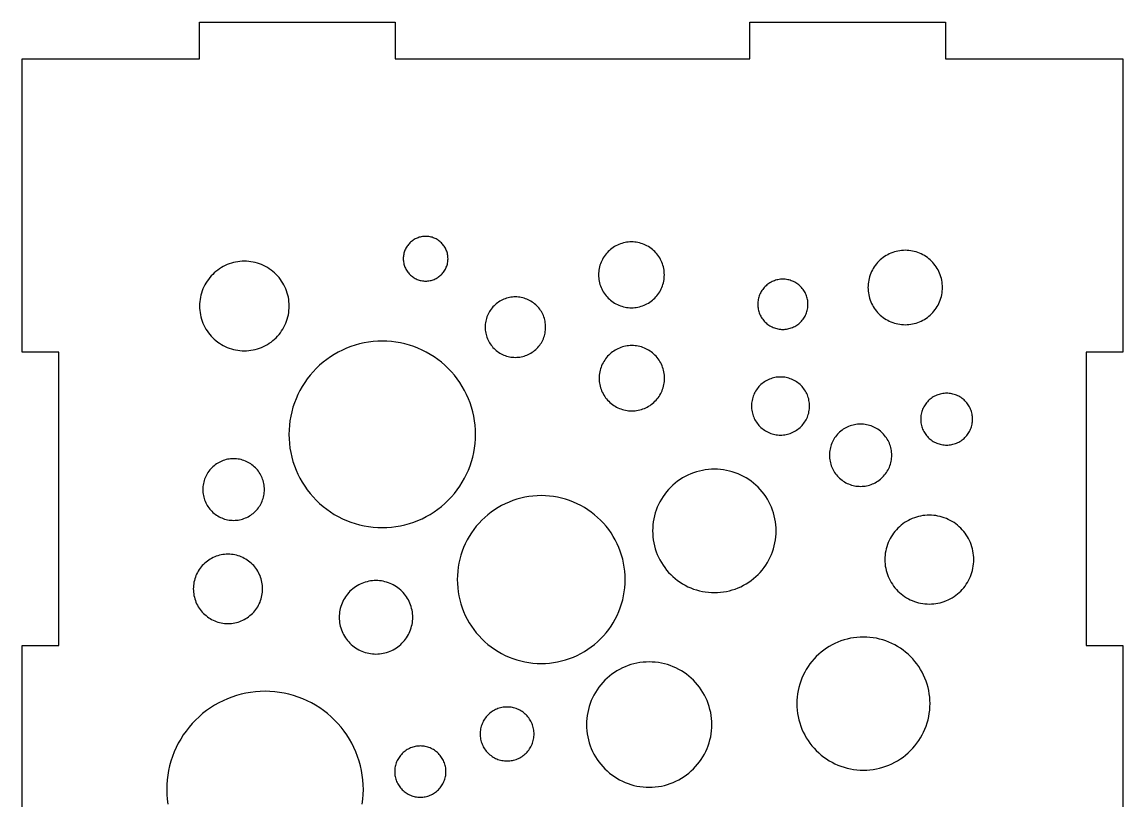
# Model space of a CAD drawing. Header units: millimetres. Extents: x 0 to 375, y -237 to 0.
# Drawn here: x 0 to 90, y -63.7 to 0 of the extents above; entities that cross this region are included whole.
import ezdxf

# ---------------------------------------------------------------- set-up
doc = ezdxf.new("R2010")
doc.units = ezdxf.units.MM
doc.layers.add('CUT', color=1, linetype='Continuous')

msp = doc.modelspace()

# ---------------------------------------------------------------- linework, layer by layer
at = {"layer": 'CUT'}
for points in [[(0, -75), (0, -51), (3, -51), (3, -27), (0, -27), (0, -3), (3, -3), (14.5, -3), (14.5, 0), (30.5, 0), (30.5, -3), (59.5, -3), (59.5, 0), (75.5, 0), (75.5, -3), (87, -3), (90, -3), (90, -27), (87, -27), (87, -51), (90, -51), (90, -75)], [(27.819, -63.971), (27.867, -63.58), (27.896, -63.186), (27.906, -62.792), (27.896, -62.397), (27.867, -62.004), (27.819, -61.612), (27.751, -61.223), (27.665, -60.838), (27.56, -60.458), (27.436, -60.083), (27.294, -59.715), (27.134, -59.355), (26.957, -59.002), (26.762, -58.659), (26.551, -58.325), (26.324, -58.003), (26.081, -57.692), (25.823, -57.393), (25.551, -57.107), (25.265, -56.835), (24.967, -56.577), (24.656, -56.335), (24.333, -56.107), (24, -55.896), (23.656, -55.702), (23.304, -55.525), (22.943, -55.365), (22.575, -55.223), (22.2, -55.099), (21.82, -54.994), (21.435, -54.907), (21.046, -54.84), (20.655, -54.791), (20.261, -54.762), (19.867, -54.753), (19.472, -54.762), (19.079, -54.791), (18.687, -54.84), (18.299, -54.907), (17.914, -54.994), (17.533, -55.099), (17.159, -55.223), (16.791, -55.365), (16.43, -55.525), (16.077, -55.702), (15.734, -55.896), (15.401, -56.107), (15.078, -56.335), (14.767, -56.577), (14.468, -56.835), (14.183, -57.107), (13.911, -57.393), (13.653, -57.692), (13.41, -58.003), (13.183, -58.325), (12.972, -58.659), (12.777, -59.002), (12.6, -59.355), (12.44, -59.715), (12.298, -60.083), (12.174, -60.458), (12.069, -60.838), (11.983, -61.223), (11.915, -61.612), (11.867, -62.004), (11.838, -62.397), (11.828, -62.792), (11.838, -63.186), (11.867, -63.58), (11.915, -63.971)]]:
    msp.add_lwpolyline(points, dxfattribs=at)
for points in [[(34.769, -19.808), (34.789, -19.72), (34.804, -19.632), (34.815, -19.543), (34.822, -19.453), (34.824, -19.363), (34.822, -19.274), (34.815, -19.184), (34.804, -19.095), (34.789, -19.007), (34.769, -18.919), (34.745, -18.833), (34.717, -18.748), (34.685, -18.664), (34.648, -18.582), (34.608, -18.502), (34.564, -18.424), (34.516, -18.348), (34.464, -18.275), (34.409, -18.204), (34.35, -18.136), (34.288, -18.071), (34.223, -18.009), (34.156, -17.95), (34.085, -17.895), (34.011, -17.844), (33.936, -17.796), (33.858, -17.751), (33.777, -17.711), (33.695, -17.675), (33.612, -17.642), (33.527, -17.614), (33.44, -17.59), (33.353, -17.571), (33.264, -17.555), (33.175, -17.544), (33.086, -17.538), (32.996, -17.535), (32.906, -17.538), (32.817, -17.544), (32.728, -17.555), (32.639, -17.571), (32.552, -17.59), (32.465, -17.614), (32.38, -17.642), (32.296, -17.675), (32.214, -17.711), (32.134, -17.751), (32.056, -17.796), (31.98, -17.844), (31.907, -17.895), (31.836, -17.95), (31.768, -18.009), (31.703, -18.071), (31.642, -18.136), (31.583, -18.204), (31.528, -18.275), (31.476, -18.348), (31.428, -18.424), (31.384, -18.502), (31.343, -18.582), (31.307, -18.664), (31.275, -18.748), (31.247, -18.833), (31.223, -18.919), (31.203, -19.007), (31.188, -19.095), (31.177, -19.184), (31.17, -19.274), (31.168, -19.363), (31.17, -19.453), (31.177, -19.543), (31.188, -19.632), (31.203, -19.72), (31.223, -19.808), (31.247, -19.894), (31.275, -19.979), (31.307, -20.063), (31.343, -20.145), (31.384, -20.225), (31.428, -20.303), (31.476, -20.379), (31.528, -20.452), (31.583, -20.523), (31.642, -20.591), (31.703, -20.656), (31.768, -20.718), (31.836, -20.776), (31.907, -20.832), (31.98, -20.883), (32.056, -20.931), (32.134, -20.976), (32.214, -21.016), (32.296, -21.052), (32.38, -21.084), (32.465, -21.113), (32.552, -21.137), (32.639, -21.156), (32.728, -21.172), (32.817, -21.183), (32.906, -21.189), (32.996, -21.191), (33.086, -21.189), (33.175, -21.183), (33.264, -21.172), (33.353, -21.156), (33.44, -21.137), (33.527, -21.113), (33.612, -21.084), (33.695, -21.052), (33.777, -21.016), (33.858, -20.976), (33.936, -20.931), (34.011, -20.883), (34.085, -20.832), (34.156, -20.776), (34.223, -20.718), (34.288, -20.656), (34.35, -20.591), (34.409, -20.523), (34.464, -20.452), (34.516, -20.379), (34.564, -20.303), (34.608, -20.225), (34.648, -20.145), (34.685, -20.063), (34.717, -19.979), (34.745, -19.894), (34.769, -19.808)], [(52.43, -21.336), (52.459, -21.208), (52.481, -21.077), (52.498, -20.946), (52.507, -20.815), (52.51, -20.683), (52.507, -20.551), (52.498, -20.419), (52.481, -20.288), (52.459, -20.158), (52.43, -20.029), (52.395, -19.902), (52.353, -19.777), (52.306, -19.653), (52.252, -19.533), (52.193, -19.415), (52.128, -19.3), (52.057, -19.188), (51.981, -19.08), (51.9, -18.976), (51.814, -18.876), (51.723, -18.781), (51.627, -18.69), (51.527, -18.603), (51.423, -18.522), (51.315, -18.446), (51.203, -18.376), (51.089, -18.31), (50.971, -18.251), (50.85, -18.198), (50.727, -18.15), (50.601, -18.109), (50.474, -18.073), (50.345, -18.045), (50.215, -18.022), (50.084, -18.006), (49.953, -17.996), (49.821, -17.993), (49.689, -17.996), (49.557, -18.006), (49.426, -18.022), (49.296, -18.045), (49.167, -18.073), (49.04, -18.109), (48.914, -18.15), (48.791, -18.198), (48.67, -18.251), (48.553, -18.31), (48.438, -18.376), (48.326, -18.446), (48.218, -18.522), (48.114, -18.603), (48.014, -18.69), (47.918, -18.781), (47.827, -18.876), (47.741, -18.976), (47.66, -19.08), (47.584, -19.188), (47.513, -19.3), (47.448, -19.415), (47.389, -19.533), (47.335, -19.653), (47.288, -19.777), (47.246, -19.902), (47.211, -20.029), (47.182, -20.158), (47.16, -20.288), (47.144, -20.419), (47.134, -20.551), (47.131, -20.683), (47.134, -20.815), (47.144, -20.946), (47.16, -21.077), (47.182, -21.208), (47.211, -21.336), (47.246, -21.464), (47.288, -21.589), (47.335, -21.712), (47.389, -21.833), (47.448, -21.951), (47.513, -22.066), (47.584, -22.177), (47.66, -22.285), (47.741, -22.389), (47.827, -22.489), (47.918, -22.585), (48.014, -22.676), (48.114, -22.762), (48.218, -22.843), (48.326, -22.919), (48.438, -22.99), (48.553, -23.055), (48.67, -23.114), (48.791, -23.168), (48.914, -23.216), (49.04, -23.257), (49.167, -23.292), (49.296, -23.321), (49.426, -23.344), (49.557, -23.36), (49.689, -23.37), (49.821, -23.373), (49.953, -23.37), (50.084, -23.36), (50.215, -23.344), (50.345, -23.321), (50.474, -23.292), (50.601, -23.257), (50.727, -23.216), (50.85, -23.168), (50.971, -23.114), (51.089, -23.055), (51.203, -22.99), (51.315, -22.919), (51.423, -22.843), (51.527, -22.762), (51.627, -22.676), (51.723, -22.585), (51.814, -22.489), (51.9, -22.389), (51.981, -22.285), (52.057, -22.177), (52.128, -22.066), (52.193, -21.951), (52.252, -21.833), (52.306, -21.712), (52.353, -21.589), (52.395, -21.464), (52.43, -21.336)], [(75.151, -22.458), (75.183, -22.312), (75.209, -22.165), (75.227, -22.017), (75.238, -21.868), (75.242, -21.719), (75.238, -21.569), (75.227, -21.42), (75.209, -21.272), (75.183, -21.125), (75.151, -20.979), (75.111, -20.835), (75.064, -20.693), (75.01, -20.554), (74.95, -20.417), (74.883, -20.284), (74.809, -20.154), (74.729, -20.028), (74.643, -19.906), (74.551, -19.788), (74.454, -19.675), (74.351, -19.566), (74.242, -19.463), (74.129, -19.366), (74.011, -19.274), (73.889, -19.188), (73.763, -19.108), (73.633, -19.034), (73.5, -18.967), (73.363, -18.907), (73.224, -18.853), (73.082, -18.806), (72.938, -18.766), (72.792, -18.734), (72.645, -18.708), (72.497, -18.69), (72.348, -18.679), (72.199, -18.675), (72.049, -18.679), (71.9, -18.69), (71.752, -18.708), (71.605, -18.734), (71.459, -18.766), (71.315, -18.806), (71.173, -18.853), (71.034, -18.907), (70.897, -18.967), (70.764, -19.034), (70.634, -19.108), (70.508, -19.188), (70.386, -19.274), (70.268, -19.366), (70.155, -19.463), (70.046, -19.566), (69.943, -19.675), (69.846, -19.788), (69.754, -19.906), (69.668, -20.028), (69.588, -20.154), (69.514, -20.284), (69.447, -20.417), (69.387, -20.554), (69.333, -20.693), (69.286, -20.835), (69.246, -20.979), (69.214, -21.125), (69.188, -21.272), (69.17, -21.42), (69.159, -21.569), (69.155, -21.719), (69.159, -21.868), (69.17, -22.017), (69.188, -22.165), (69.214, -22.312), (69.246, -22.458), (69.286, -22.602), (69.333, -22.744), (69.387, -22.883), (69.447, -23.02), (69.514, -23.153), (69.588, -23.283), (69.668, -23.409), (69.754, -23.531), (69.846, -23.649), (69.943, -23.762), (70.046, -23.871), (70.155, -23.974), (70.268, -24.071), (70.386, -24.163), (70.508, -24.249), (70.634, -24.329), (70.764, -24.403), (70.897, -24.47), (71.034, -24.53), (71.173, -24.584), (71.315, -24.631), (71.459, -24.671), (71.605, -24.703), (71.752, -24.729), (71.9, -24.747), (72.049, -24.758), (72.199, -24.762), (72.348, -24.758), (72.497, -24.747), (72.645, -24.729), (72.792, -24.703), (72.938, -24.671), (73.082, -24.631), (73.224, -24.584), (73.363, -24.53), (73.5, -24.47), (73.633, -24.403), (73.763, -24.329), (73.889, -24.249), (74.011, -24.163), (74.129, -24.071), (74.242, -23.974), (74.351, -23.871), (74.454, -23.762), (74.551, -23.649), (74.643, -23.531), (74.729, -23.409), (74.809, -23.283), (74.883, -23.153), (74.95, -23.02), (75.01, -22.883), (75.064, -22.744), (75.111, -22.602), (75.151, -22.458)], [(21.732, -24.125), (21.771, -23.949), (21.802, -23.772), (21.824, -23.593), (21.837, -23.414), (21.842, -23.234), (21.837, -23.055), (21.824, -22.875), (21.802, -22.697), (21.771, -22.52), (21.732, -22.344), (21.684, -22.171), (21.627, -22), (21.563, -21.832), (21.49, -21.668), (21.409, -21.507), (21.32, -21.351), (21.224, -21.199), (21.121, -21.052), (21.01, -20.91), (20.892, -20.774), (20.768, -20.644), (20.638, -20.52), (20.502, -20.402), (20.36, -20.292), (20.213, -20.188), (20.061, -20.092), (19.905, -20.003), (19.744, -19.922), (19.58, -19.849), (19.412, -19.785), (19.241, -19.728), (19.068, -19.68), (18.893, -19.641), (18.715, -19.61), (18.537, -19.588), (18.358, -19.575), (18.178, -19.571), (17.998, -19.575), (17.819, -19.588), (17.64, -19.61), (17.463, -19.641), (17.288, -19.68), (17.114, -19.728), (16.944, -19.785), (16.776, -19.849), (16.611, -19.922), (16.451, -20.003), (16.294, -20.092), (16.142, -20.188), (15.995, -20.292), (15.854, -20.402), (15.717, -20.52), (15.587, -20.644), (15.463, -20.774), (15.346, -20.91), (15.235, -21.052), (15.131, -21.199), (15.035, -21.351), (14.947, -21.507), (14.866, -21.668), (14.793, -21.832), (14.728, -22), (14.672, -22.171), (14.624, -22.344), (14.584, -22.52), (14.554, -22.697), (14.532, -22.875), (14.518, -23.055), (14.514, -23.234), (14.518, -23.414), (14.532, -23.593), (14.554, -23.772), (14.584, -23.949), (14.624, -24.125), (14.672, -24.298), (14.728, -24.469), (14.793, -24.636), (14.866, -24.801), (14.947, -24.961), (15.035, -25.118), (15.131, -25.27), (15.235, -25.417), (15.346, -25.559), (15.463, -25.695), (15.587, -25.825), (15.717, -25.949), (15.854, -26.066), (15.995, -26.177), (16.142, -26.281), (16.294, -26.377), (16.451, -26.465), (16.611, -26.546), (16.776, -26.619), (16.944, -26.684), (17.114, -26.74), (17.288, -26.788), (17.463, -26.828), (17.64, -26.858), (17.819, -26.88), (17.998, -26.894), (18.178, -26.898), (18.358, -26.894), (18.537, -26.88), (18.715, -26.858), (18.893, -26.828), (19.068, -26.788), (19.241, -26.74), (19.412, -26.684), (19.58, -26.619), (19.744, -26.546), (19.905, -26.465), (20.061, -26.377), (20.213, -26.281), (20.36, -26.177), (20.502, -26.066), (20.638, -25.949), (20.768, -25.825), (20.892, -25.695), (21.01, -25.559), (21.121, -25.417), (21.224, -25.27), (21.32, -25.118), (21.409, -24.961), (21.49, -24.801), (21.563, -24.636), (21.627, -24.469), (21.684, -24.298), (21.732, -24.125)], [(64.188, -23.591), (64.21, -23.493), (64.227, -23.394), (64.239, -23.294), (64.247, -23.193), (64.249, -23.093), (64.247, -22.992), (64.239, -22.891), (64.227, -22.791), (64.21, -22.692), (64.188, -22.594), (64.161, -22.497), (64.129, -22.401), (64.093, -22.307), (64.052, -22.215), (64.007, -22.125), (63.957, -22.037), (63.903, -21.952), (63.845, -21.87), (63.783, -21.79), (63.718, -21.714), (63.648, -21.641), (63.575, -21.572), (63.499, -21.506), (63.42, -21.444), (63.337, -21.386), (63.252, -21.332), (63.164, -21.282), (63.074, -21.237), (62.982, -21.196), (62.888, -21.16), (62.793, -21.128), (62.696, -21.101), (62.597, -21.079), (62.498, -21.062), (62.398, -21.05), (62.297, -21.042), (62.197, -21.04), (62.096, -21.042), (61.996, -21.05), (61.896, -21.062), (61.796, -21.079), (61.698, -21.101), (61.601, -21.128), (61.505, -21.16), (61.411, -21.196), (61.319, -21.237), (61.229, -21.282), (61.142, -21.332), (61.056, -21.386), (60.974, -21.444), (60.895, -21.506), (60.818, -21.572), (60.745, -21.641), (60.676, -21.714), (60.61, -21.79), (60.548, -21.87), (60.49, -21.952), (60.436, -22.037), (60.387, -22.125), (60.341, -22.215), (60.3, -22.307), (60.264, -22.401), (60.233, -22.497), (60.206, -22.594), (60.184, -22.692), (60.166, -22.791), (60.154, -22.891), (60.147, -22.992), (60.144, -23.093), (60.147, -23.193), (60.154, -23.294), (60.166, -23.394), (60.184, -23.493), (60.206, -23.591), (60.233, -23.688), (60.264, -23.784), (60.3, -23.878), (60.341, -23.97), (60.387, -24.06), (60.436, -24.148), (60.49, -24.233), (60.548, -24.315), (60.61, -24.395), (60.676, -24.471), (60.745, -24.544), (60.818, -24.613), (60.895, -24.679), (60.974, -24.741), (61.056, -24.799), (61.142, -24.853), (61.229, -24.903), (61.319, -24.948), (61.411, -24.989), (61.505, -25.025), (61.601, -25.057), (61.698, -25.084), (61.796, -25.106), (61.896, -25.123), (61.996, -25.135), (62.096, -25.143), (62.197, -25.145), (62.297, -25.143), (62.398, -25.135), (62.498, -25.123), (62.597, -25.106), (62.696, -25.084), (62.793, -25.057), (62.888, -25.025), (62.982, -24.989), (63.074, -24.948), (63.164, -24.903), (63.252, -24.853), (63.337, -24.799), (63.42, -24.741), (63.499, -24.679), (63.575, -24.613), (63.648, -24.544), (63.718, -24.471), (63.783, -24.395), (63.845, -24.315), (63.903, -24.233), (63.957, -24.148), (64.007, -24.06), (64.052, -23.97), (64.093, -23.878), (64.129, -23.784), (64.161, -23.688), (64.188, -23.591)], [(42.757, -25.443), (42.778, -25.324), (42.792, -25.203), (42.801, -25.082), (42.804, -24.961), (42.801, -24.84), (42.792, -24.719), (42.778, -24.598), (42.757, -24.479), (42.73, -24.36), (42.698, -24.243), (42.66, -24.128), (42.616, -24.015), (42.567, -23.904), (42.512, -23.796), (42.453, -23.69), (42.388, -23.588), (42.318, -23.488), (42.243, -23.393), (42.164, -23.301), (42.08, -23.213), (41.992, -23.129), (41.901, -23.05), (41.805, -22.975), (41.706, -22.906), (41.603, -22.841), (41.498, -22.781), (41.389, -22.726), (41.278, -22.677), (41.165, -22.633), (41.05, -22.595), (40.933, -22.563), (40.815, -22.536), (40.695, -22.516), (40.575, -22.501), (40.454, -22.492), (40.332, -22.489), (40.211, -22.492), (40.09, -22.501), (39.97, -22.516), (39.85, -22.536), (39.732, -22.563), (39.615, -22.595), (39.5, -22.633), (39.386, -22.677), (39.275, -22.726), (39.167, -22.781), (39.061, -22.841), (38.959, -22.906), (38.86, -22.975), (38.764, -23.05), (38.672, -23.129), (38.584, -23.213), (38.501, -23.301), (38.421, -23.393), (38.347, -23.488), (38.277, -23.588), (38.212, -23.69), (38.152, -23.796), (38.098, -23.904), (38.048, -24.015), (38.005, -24.128), (37.967, -24.243), (37.934, -24.36), (37.908, -24.479), (37.887, -24.598), (37.872, -24.719), (37.863, -24.84), (37.86, -24.961), (37.863, -25.082), (37.872, -25.203), (37.887, -25.324), (37.908, -25.443), (37.934, -25.562), (37.967, -25.679), (38.005, -25.794), (38.048, -25.907), (38.098, -26.018), (38.152, -26.126), (38.212, -26.232), (38.277, -26.334), (38.347, -26.434), (38.421, -26.529), (38.501, -26.621), (38.584, -26.709), (38.672, -26.793), (38.764, -26.872), (38.86, -26.946), (38.959, -27.016), (39.061, -27.081), (39.167, -27.141), (39.275, -27.196), (39.386, -27.245), (39.5, -27.288), (39.615, -27.327), (39.732, -27.359), (39.85, -27.385), (39.97, -27.406), (40.09, -27.421), (40.211, -27.43), (40.332, -27.433), (40.454, -27.43), (40.575, -27.421), (40.695, -27.406), (40.815, -27.385), (40.933, -27.359), (41.05, -27.327), (41.165, -27.288), (41.278, -27.245), (41.389, -27.196), (41.498, -27.141), (41.603, -27.081), (41.706, -27.016), (41.805, -26.946), (41.901, -26.872), (41.992, -26.793), (42.08, -26.709), (42.164, -26.621), (42.243, -26.529), (42.318, -26.434), (42.388, -26.334), (42.453, -26.232), (42.512, -26.126), (42.567, -26.018), (42.616, -25.907), (42.66, -25.794), (42.698, -25.679), (42.73, -25.562), (42.757, -25.443)], [(36.932, -35.221), (36.996, -34.852), (37.042, -34.481), (37.069, -34.107), (37.078, -33.733), (37.069, -33.359), (37.042, -32.985), (36.996, -32.614), (36.932, -32.245), (36.85, -31.879), (36.75, -31.519), (36.633, -31.163), (36.498, -30.814), (36.346, -30.471), (36.178, -30.137), (35.993, -29.811), (35.793, -29.495), (35.577, -29.189), (35.347, -28.894), (35.102, -28.61), (34.844, -28.339), (34.573, -28.081), (34.29, -27.836), (33.994, -27.606), (33.688, -27.39), (33.372, -27.19), (33.046, -27.006), (32.712, -26.837), (32.369, -26.685), (32.02, -26.551), (31.665, -26.433), (31.304, -26.333), (30.939, -26.251), (30.57, -26.187), (30.198, -26.142), (29.825, -26.114), (29.45, -26.105), (29.076, -26.114), (28.703, -26.142), (28.331, -26.187), (27.962, -26.251), (27.597, -26.333), (27.236, -26.433), (26.881, -26.551), (26.531, -26.685), (26.189, -26.837), (25.854, -27.006), (25.529, -27.19), (25.212, -27.39), (24.906, -27.606), (24.611, -27.836), (24.328, -28.081), (24.056, -28.339), (23.798, -28.61), (23.554, -28.894), (23.323, -29.189), (23.108, -29.495), (22.908, -29.811), (22.723, -30.137), (22.555, -30.471), (22.403, -30.814), (22.268, -31.163), (22.151, -31.519), (22.051, -31.879), (21.969, -32.245), (21.905, -32.614), (21.859, -32.985), (21.831, -33.359), (21.822, -33.733), (21.831, -34.107), (21.859, -34.481), (21.905, -34.852), (21.969, -35.221), (22.051, -35.586), (22.151, -35.947), (22.268, -36.303), (22.403, -36.652), (22.555, -36.994), (22.723, -37.329), (22.908, -37.655), (23.108, -37.971), (23.323, -38.277), (23.554, -38.572), (23.798, -38.856), (24.056, -39.127), (24.328, -39.385), (24.611, -39.629), (24.906, -39.86), (25.212, -40.075), (25.529, -40.276), (25.854, -40.46), (26.189, -40.629), (26.531, -40.78), (26.881, -40.915), (27.236, -41.033), (27.597, -41.132), (27.962, -41.214), (28.331, -41.278), (28.703, -41.324), (29.076, -41.352), (29.45, -41.361), (29.825, -41.352), (30.198, -41.324), (30.57, -41.278), (30.939, -41.214), (31.304, -41.132), (31.665, -41.033), (32.02, -40.915), (32.369, -40.78), (32.712, -40.629), (33.046, -40.46), (33.372, -40.276), (33.688, -40.075), (33.994, -39.86), (34.29, -39.629), (34.573, -39.385), (34.844, -39.127), (35.102, -38.856), (35.347, -38.572), (35.577, -38.277), (35.793, -37.971), (35.993, -37.655), (36.178, -37.329), (36.346, -36.994), (36.498, -36.652), (36.633, -36.303), (36.75, -35.947), (36.85, -35.586), (36.932, -35.221)], [(52.445, -29.79), (52.473, -29.662), (52.496, -29.533), (52.512, -29.403), (52.521, -29.272), (52.525, -29.141), (52.521, -29.009), (52.512, -28.879), (52.496, -28.748), (52.473, -28.619), (52.445, -28.491), (52.41, -28.365), (52.368, -28.24), (52.321, -28.118), (52.268, -27.998), (52.209, -27.881), (52.144, -27.767), (52.074, -27.656), (51.999, -27.549), (51.918, -27.445), (51.832, -27.346), (51.742, -27.251), (51.647, -27.16), (51.548, -27.075), (51.444, -26.994), (51.337, -26.918), (51.226, -26.848), (51.112, -26.784), (50.995, -26.725), (50.875, -26.672), (50.753, -26.624), (50.628, -26.583), (50.502, -26.548), (50.374, -26.519), (50.244, -26.497), (50.114, -26.481), (49.983, -26.471), (49.852, -26.468), (49.721, -26.471), (49.59, -26.481), (49.46, -26.497), (49.331, -26.519), (49.203, -26.548), (49.076, -26.583), (48.952, -26.624), (48.829, -26.672), (48.71, -26.725), (48.592, -26.784), (48.478, -26.848), (48.367, -26.918), (48.26, -26.994), (48.157, -27.075), (48.057, -27.16), (47.962, -27.251), (47.872, -27.346), (47.786, -27.445), (47.706, -27.549), (47.63, -27.656), (47.56, -27.767), (47.495, -27.881), (47.436, -27.998), (47.383, -28.118), (47.336, -28.24), (47.295, -28.365), (47.26, -28.491), (47.231, -28.619), (47.209, -28.748), (47.193, -28.879), (47.183, -29.009), (47.18, -29.141), (47.183, -29.272), (47.193, -29.403), (47.209, -29.533), (47.231, -29.662), (47.26, -29.79), (47.295, -29.916), (47.336, -30.041), (47.383, -30.163), (47.436, -30.283), (47.495, -30.4), (47.56, -30.515), (47.63, -30.625), (47.706, -30.733), (47.786, -30.836), (47.872, -30.935), (47.962, -31.03), (48.057, -31.121), (48.157, -31.206), (48.26, -31.287), (48.367, -31.363), (48.478, -31.433), (48.592, -31.497), (48.71, -31.556), (48.829, -31.61), (48.952, -31.657), (49.076, -31.698), (49.203, -31.733), (49.331, -31.762), (49.46, -31.784), (49.59, -31.8), (49.721, -31.81), (49.852, -31.813), (49.983, -31.81), (50.114, -31.8), (50.244, -31.784), (50.374, -31.762), (50.502, -31.733), (50.628, -31.698), (50.753, -31.657), (50.875, -31.61), (50.995, -31.556), (51.112, -31.497), (51.226, -31.433), (51.337, -31.363), (51.444, -31.287), (51.548, -31.206), (51.647, -31.121), (51.742, -31.03), (51.832, -30.935), (51.918, -30.836), (51.999, -30.733), (52.074, -30.625), (52.144, -30.515), (52.209, -30.4), (52.268, -30.283), (52.321, -30.163), (52.368, -30.041), (52.41, -29.916), (52.445, -29.79)], [(64.332, -31.878), (64.352, -31.763), (64.366, -31.647), (64.375, -31.531), (64.378, -31.415), (64.375, -31.298), (64.366, -31.182), (64.352, -31.066), (64.332, -30.951), (64.307, -30.838), (64.276, -30.725), (64.239, -30.615), (64.197, -30.506), (64.15, -30.4), (64.097, -30.295), (64.04, -30.194), (63.978, -30.096), (63.911, -30), (63.839, -29.909), (63.763, -29.82), (63.682, -29.736), (63.598, -29.656), (63.51, -29.579), (63.418, -29.508), (63.323, -29.441), (63.224, -29.378), (63.123, -29.321), (63.019, -29.268), (62.912, -29.221), (62.804, -29.179), (62.693, -29.143), (62.581, -29.112), (62.467, -29.086), (62.352, -29.066), (62.236, -29.052), (62.12, -29.043), (62.004, -29.041), (61.887, -29.043), (61.771, -29.052), (61.655, -29.066), (61.541, -29.086), (61.427, -29.112), (61.315, -29.143), (61.204, -29.179), (61.095, -29.221), (60.989, -29.268), (60.885, -29.321), (60.783, -29.378), (60.685, -29.441), (60.59, -29.508), (60.498, -29.579), (60.409, -29.656), (60.325, -29.736), (60.245, -29.82), (60.169, -29.909), (60.097, -30), (60.03, -30.096), (59.967, -30.194), (59.91, -30.295), (59.858, -30.4), (59.81, -30.506), (59.769, -30.615), (59.732, -30.725), (59.701, -30.838), (59.675, -30.951), (59.655, -31.066), (59.641, -31.182), (59.633, -31.298), (59.63, -31.415), (59.633, -31.531), (59.641, -31.647), (59.655, -31.763), (59.675, -31.878), (59.701, -31.991), (59.732, -32.104), (59.769, -32.214), (59.81, -32.323), (59.858, -32.43), (59.91, -32.534), (59.967, -32.635), (60.03, -32.734), (60.097, -32.829), (60.169, -32.921), (60.245, -33.009), (60.325, -33.093), (60.409, -33.174), (60.498, -33.25), (60.59, -33.321), (60.685, -33.389), (60.783, -33.451), (60.885, -33.508), (60.989, -33.561), (61.095, -33.608), (61.204, -33.65), (61.315, -33.686), (61.427, -33.717), (61.541, -33.743), (61.655, -33.763), (61.771, -33.777), (61.887, -33.786), (62.004, -33.789), (62.12, -33.786), (62.236, -33.777), (62.352, -33.763), (62.467, -33.743), (62.581, -33.717), (62.693, -33.686), (62.804, -33.65), (62.912, -33.608), (63.019, -33.561), (63.123, -33.508), (63.224, -33.451), (63.323, -33.389), (63.418, -33.321), (63.51, -33.25), (63.598, -33.174), (63.682, -33.093), (63.763, -33.009), (63.839, -32.921), (63.911, -32.829), (63.978, -32.734), (64.04, -32.635), (64.097, -32.534), (64.15, -32.43), (64.197, -32.323), (64.239, -32.214), (64.276, -32.104), (64.307, -31.991), (64.332, -31.878)], [(77.64, -33.005), (77.663, -32.904), (77.681, -32.801), (77.694, -32.698), (77.701, -32.594), (77.704, -32.49), (77.701, -32.386), (77.694, -32.282), (77.681, -32.179), (77.663, -32.076), (77.64, -31.974), (77.613, -31.874), (77.58, -31.775), (77.543, -31.678), (77.5, -31.583), (77.454, -31.49), (77.402, -31.399), (77.347, -31.312), (77.287, -31.226), (77.223, -31.144), (77.155, -31.066), (77.083, -30.99), (77.007, -30.918), (76.929, -30.85), (76.846, -30.786), (76.761, -30.726), (76.673, -30.671), (76.583, -30.619), (76.49, -30.573), (76.395, -30.53), (76.298, -30.493), (76.199, -30.46), (76.098, -30.432), (75.997, -30.41), (75.894, -30.392), (75.791, -30.379), (75.687, -30.371), (75.583, -30.369), (75.479, -30.371), (75.375, -30.379), (75.272, -30.392), (75.169, -30.41), (75.068, -30.432), (74.967, -30.46), (74.869, -30.493), (74.771, -30.53), (74.676, -30.573), (74.583, -30.619), (74.493, -30.671), (74.405, -30.726), (74.32, -30.786), (74.238, -30.85), (74.159, -30.918), (74.083, -30.99), (74.012, -31.066), (73.944, -31.144), (73.88, -31.226), (73.82, -31.312), (73.764, -31.399), (73.713, -31.49), (73.666, -31.583), (73.624, -31.678), (73.586, -31.775), (73.553, -31.874), (73.526, -31.974), (73.503, -32.076), (73.485, -32.179), (73.472, -32.282), (73.465, -32.386), (73.462, -32.49), (73.465, -32.594), (73.472, -32.698), (73.485, -32.801), (73.503, -32.904), (73.526, -33.005), (73.553, -33.105), (73.586, -33.204), (73.624, -33.301), (73.666, -33.397), (73.713, -33.49), (73.764, -33.58), (73.82, -33.668), (73.88, -33.753), (73.944, -33.835), (74.012, -33.914), (74.083, -33.99), (74.159, -34.061), (74.238, -34.129), (74.32, -34.193), (74.405, -34.253), (74.493, -34.309), (74.583, -34.36), (74.676, -34.407), (74.771, -34.449), (74.869, -34.487), (74.967, -34.519), (75.068, -34.547), (75.169, -34.57), (75.272, -34.588), (75.375, -34.601), (75.479, -34.608), (75.583, -34.611), (75.687, -34.608), (75.791, -34.601), (75.894, -34.588), (75.997, -34.57), (76.098, -34.547), (76.199, -34.519), (76.298, -34.487), (76.395, -34.449), (76.49, -34.407), (76.583, -34.36), (76.673, -34.309), (76.761, -34.253), (76.846, -34.193), (76.929, -34.129), (77.007, -34.061), (77.083, -33.99), (77.155, -33.914), (77.223, -33.835), (77.287, -33.753), (77.347, -33.668), (77.402, -33.58), (77.454, -33.49), (77.5, -33.397), (77.543, -33.301), (77.58, -33.204), (77.613, -33.105), (77.64, -33.005)], [(71.02, -36.057), (71.047, -35.935), (71.068, -35.812), (71.084, -35.688), (71.093, -35.563), (71.096, -35.438), (71.093, -35.313), (71.084, -35.188), (71.068, -35.064), (71.047, -34.941), (71.02, -34.819), (70.986, -34.699), (70.947, -34.58), (70.902, -34.463), (70.851, -34.349), (70.795, -34.237), (70.734, -34.128), (70.667, -34.023), (70.595, -33.921), (70.518, -33.822), (70.436, -33.727), (70.35, -33.637), (70.259, -33.551), (70.165, -33.469), (70.066, -33.392), (69.964, -33.32), (69.858, -33.253), (69.749, -33.191), (69.638, -33.135), (69.523, -33.085), (69.407, -33.04), (69.288, -33), (69.168, -32.967), (69.046, -32.94), (68.922, -32.918), (68.798, -32.903), (68.674, -32.894), (68.549, -32.891), (68.424, -32.894), (68.299, -32.903), (68.175, -32.918), (68.052, -32.94), (67.93, -32.967), (67.809, -33), (67.69, -33.04), (67.574, -33.085), (67.46, -33.135), (67.348, -33.191), (67.239, -33.253), (67.133, -33.32), (67.031, -33.392), (66.933, -33.469), (66.838, -33.551), (66.747, -33.637), (66.661, -33.727), (66.58, -33.822), (66.503, -33.921), (66.431, -34.023), (66.364, -34.128), (66.302, -34.237), (66.246, -34.349), (66.195, -34.463), (66.15, -34.58), (66.111, -34.699), (66.078, -34.819), (66.05, -34.941), (66.029, -35.064), (66.014, -35.188), (66.004, -35.313), (66.001, -35.438), (66.004, -35.563), (66.014, -35.688), (66.029, -35.812), (66.05, -35.935), (66.078, -36.057), (66.111, -36.177), (66.15, -36.296), (66.195, -36.413), (66.246, -36.527), (66.302, -36.639), (66.364, -36.748), (66.431, -36.853), (66.503, -36.955), (66.58, -37.054), (66.661, -37.149), (66.747, -37.239), (66.838, -37.325), (66.933, -37.407), (67.031, -37.484), (67.133, -37.556), (67.239, -37.623), (67.348, -37.684), (67.46, -37.741), (67.574, -37.791), (67.69, -37.836), (67.809, -37.876), (67.93, -37.909), (68.052, -37.936), (68.175, -37.958), (68.299, -37.973), (68.424, -37.982), (68.549, -37.985), (68.674, -37.982), (68.798, -37.973), (68.922, -37.958), (69.046, -37.936), (69.168, -37.909), (69.288, -37.876), (69.407, -37.836), (69.523, -37.791), (69.638, -37.741), (69.749, -37.684), (69.858, -37.623), (69.964, -37.556), (70.066, -37.484), (70.165, -37.407), (70.259, -37.325), (70.35, -37.239), (70.436, -37.149), (70.518, -37.054), (70.595, -36.955), (70.667, -36.853), (70.734, -36.748), (70.795, -36.639), (70.851, -36.527), (70.902, -36.413), (70.947, -36.296), (70.986, -36.177), (71.02, -36.057)], [(19.767, -38.738), (19.788, -38.616), (19.803, -38.493), (19.812, -38.369), (19.815, -38.246), (19.812, -38.122), (19.803, -37.999), (19.788, -37.876), (19.767, -37.754), (19.74, -37.633), (19.707, -37.514), (19.668, -37.397), (19.624, -37.281), (19.573, -37.168), (19.518, -37.058), (19.457, -36.95), (19.391, -36.845), (19.319, -36.744), (19.243, -36.647), (19.162, -36.553), (19.077, -36.463), (18.988, -36.378), (18.894, -36.297), (18.796, -36.221), (18.695, -36.15), (18.591, -36.084), (18.483, -36.023), (18.373, -35.967), (18.259, -35.917), (18.144, -35.873), (18.027, -35.834), (17.907, -35.801), (17.787, -35.774), (17.665, -35.753), (17.542, -35.737), (17.419, -35.728), (17.295, -35.725), (17.171, -35.728), (17.048, -35.737), (16.925, -35.753), (16.803, -35.774), (16.682, -35.801), (16.563, -35.834), (16.446, -35.873), (16.33, -35.917), (16.217, -35.967), (16.107, -36.023), (15.999, -36.084), (15.894, -36.15), (15.793, -36.221), (15.696, -36.297), (15.602, -36.378), (15.513, -36.463), (15.427, -36.553), (15.346, -36.647), (15.27, -36.744), (15.199, -36.845), (15.133, -36.95), (15.072, -37.058), (15.016, -37.168), (14.966, -37.281), (14.922, -37.397), (14.883, -37.514), (14.85, -37.633), (14.823, -37.754), (14.802, -37.876), (14.786, -37.999), (14.777, -38.122), (14.774, -38.246), (14.777, -38.369), (14.786, -38.493), (14.802, -38.616), (14.823, -38.738), (14.85, -38.858), (14.883, -38.977), (14.922, -39.095), (14.966, -39.21), (15.016, -39.323), (15.072, -39.434), (15.133, -39.542), (15.199, -39.646), (15.27, -39.747), (15.346, -39.845), (15.427, -39.938), (15.513, -40.028), (15.602, -40.113), (15.696, -40.194), (15.793, -40.27), (15.894, -40.342), (15.999, -40.408), (16.107, -40.469), (16.217, -40.524), (16.33, -40.574), (16.446, -40.619), (16.563, -40.658), (16.682, -40.691), (16.803, -40.718), (16.925, -40.739), (17.048, -40.754), (17.171, -40.763), (17.295, -40.766), (17.419, -40.763), (17.542, -40.754), (17.665, -40.739), (17.787, -40.718), (17.907, -40.691), (18.027, -40.658), (18.144, -40.619), (18.259, -40.574), (18.373, -40.524), (18.483, -40.469), (18.591, -40.408), (18.695, -40.342), (18.796, -40.27), (18.894, -40.194), (18.988, -40.113), (19.077, -40.028), (19.162, -39.938), (19.243, -39.845), (19.319, -39.747), (19.391, -39.646), (19.457, -39.542), (19.518, -39.434), (19.573, -39.323), (19.624, -39.21), (19.668, -39.095), (19.707, -38.977), (19.74, -38.858), (19.767, -38.738)], [(61.497, -42.856), (61.551, -42.614), (61.594, -42.37), (61.624, -42.124), (61.642, -41.876), (61.648, -41.629), (61.642, -41.381), (61.624, -41.134), (61.594, -40.888), (61.551, -40.644), (61.497, -40.402), (61.431, -40.163), (61.353, -39.927), (61.264, -39.696), (61.164, -39.47), (61.052, -39.248), (60.93, -39.033), (60.797, -38.823), (60.655, -38.621), (60.502, -38.425), (60.34, -38.238), (60.169, -38.058), (59.99, -37.887), (59.802, -37.725), (59.607, -37.573), (59.404, -37.43), (59.195, -37.297), (58.979, -37.175), (58.758, -37.064), (58.531, -36.963), (58.3, -36.874), (58.065, -36.796), (57.826, -36.73), (57.584, -36.676), (57.34, -36.634), (57.094, -36.603), (56.846, -36.585), (56.599, -36.579), (56.351, -36.585), (56.104, -36.603), (55.858, -36.634), (55.614, -36.676), (55.372, -36.73), (55.133, -36.796), (54.897, -36.874), (54.666, -36.963), (54.44, -37.064), (54.218, -37.175), (54.003, -37.297), (53.793, -37.43), (53.591, -37.573), (53.395, -37.725), (53.208, -37.887), (53.028, -38.058), (52.857, -38.238), (52.695, -38.425), (52.543, -38.621), (52.4, -38.823), (52.267, -39.033), (52.145, -39.248), (52.034, -39.47), (51.933, -39.696), (51.844, -39.927), (51.766, -40.163), (51.7, -40.402), (51.646, -40.644), (51.604, -40.888), (51.573, -41.134), (51.555, -41.381), (51.549, -41.629), (51.555, -41.876), (51.573, -42.124), (51.604, -42.37), (51.646, -42.614), (51.7, -42.856), (51.766, -43.095), (51.844, -43.33), (51.933, -43.561), (52.034, -43.788), (52.145, -44.009), (52.267, -44.225), (52.4, -44.434), (52.543, -44.637), (52.695, -44.832), (52.857, -45.02), (53.028, -45.199), (53.208, -45.37), (53.395, -45.532), (53.591, -45.685), (53.793, -45.827), (54.003, -45.96), (54.218, -46.082), (54.44, -46.194), (54.666, -46.294), (54.897, -46.383), (55.133, -46.461), (55.372, -46.527), (55.614, -46.581), (55.858, -46.624), (56.104, -46.654), (56.351, -46.672), (56.599, -46.678), (56.846, -46.672), (57.094, -46.654), (57.34, -46.624), (57.584, -46.581), (57.826, -46.527), (58.065, -46.461), (58.3, -46.383), (58.531, -46.294), (58.758, -46.194), (58.979, -46.082), (59.195, -45.96), (59.404, -45.827), (59.607, -45.685), (59.802, -45.532), (59.99, -45.37), (60.169, -45.199), (60.34, -45.02), (60.502, -44.832), (60.655, -44.637), (60.797, -44.434), (60.93, -44.225), (61.052, -44.009), (61.164, -43.788), (61.264, -43.561), (61.353, -43.33), (61.431, -43.095), (61.497, -42.856)], [(49.177, -46.948), (49.235, -46.616), (49.276, -46.282), (49.301, -45.946), (49.309, -45.609), (49.301, -45.272), (49.276, -44.936), (49.235, -44.602), (49.177, -44.27), (49.103, -43.941), (49.013, -43.617), (48.908, -43.297), (48.786, -42.982), (48.65, -42.674), (48.498, -42.373), (48.332, -42.08), (48.152, -41.795), (47.958, -41.52), (47.751, -41.254), (47.531, -40.999), (47.298, -40.755), (47.054, -40.523), (46.799, -40.303), (46.533, -40.095), (46.258, -39.901), (45.973, -39.721), (45.68, -39.555), (45.379, -39.404), (45.071, -39.267), (44.757, -39.146), (44.437, -39.04), (44.112, -38.95), (43.783, -38.876), (43.451, -38.819), (43.117, -38.778), (42.781, -38.753), (42.444, -38.745), (42.107, -38.753), (41.771, -38.778), (41.437, -38.819), (41.105, -38.876), (40.776, -38.95), (40.451, -39.04), (40.132, -39.146), (39.817, -39.267), (39.509, -39.404), (39.208, -39.555), (38.915, -39.721), (38.63, -39.901), (38.355, -40.095), (38.089, -40.303), (37.834, -40.523), (37.59, -40.755), (37.358, -40.999), (37.138, -41.254), (36.93, -41.52), (36.736, -41.795), (36.556, -42.08), (36.39, -42.373), (36.239, -42.674), (36.102, -42.982), (35.981, -43.297), (35.875, -43.617), (35.785, -43.941), (35.711, -44.27), (35.654, -44.602), (35.613, -44.936), (35.588, -45.272), (35.579, -45.609), (35.588, -45.946), (35.613, -46.282), (35.654, -46.616), (35.711, -46.948), (35.785, -47.277), (35.875, -47.602), (35.981, -47.922), (36.102, -48.236), (36.239, -48.544), (36.39, -48.845), (36.556, -49.138), (36.736, -49.423), (36.93, -49.699), (37.138, -49.964), (37.358, -50.219), (37.59, -50.463), (37.834, -50.696), (38.089, -50.916), (38.355, -51.123), (38.63, -51.317), (38.915, -51.497), (39.208, -51.663), (39.509, -51.815), (39.817, -51.951), (40.132, -52.073), (40.451, -52.178), (40.776, -52.268), (41.105, -52.342), (41.437, -52.4), (41.771, -52.441), (42.107, -52.466), (42.444, -52.474), (42.781, -52.466), (43.117, -52.441), (43.451, -52.4), (43.783, -52.342), (44.112, -52.268), (44.437, -52.178), (44.757, -52.073), (45.071, -51.951), (45.379, -51.815), (45.68, -51.663), (45.973, -51.497), (46.258, -51.317), (46.533, -51.123), (46.799, -50.916), (47.054, -50.696), (47.298, -50.463), (47.531, -50.219), (47.751, -49.964), (47.958, -49.699), (48.152, -49.423), (48.332, -49.138), (48.498, -48.845), (48.65, -48.544), (48.786, -48.236), (48.908, -47.922), (49.013, -47.602), (49.103, -47.277), (49.177, -46.948)], [(77.734, -44.686), (77.764, -44.511), (77.786, -44.334), (77.799, -44.156), (77.804, -43.977), (77.799, -43.799), (77.786, -43.621), (77.764, -43.444), (77.734, -43.268), (77.695, -43.094), (77.647, -42.922), (77.591, -42.753), (77.527, -42.586), (77.455, -42.423), (77.374, -42.264), (77.286, -42.108), (77.191, -41.958), (77.088, -41.812), (76.979, -41.671), (76.862, -41.536), (76.739, -41.407), (76.61, -41.284), (76.475, -41.167), (76.334, -41.057), (76.188, -40.955), (76.037, -40.859), (75.882, -40.771), (75.723, -40.691), (75.56, -40.619), (75.393, -40.555), (75.224, -40.499), (75.052, -40.451), (74.878, -40.412), (74.702, -40.381), (74.525, -40.36), (74.347, -40.347), (74.169, -40.342), (73.99, -40.347), (73.812, -40.36), (73.635, -40.381), (73.459, -40.412), (73.285, -40.451), (73.113, -40.499), (72.944, -40.555), (72.778, -40.619), (72.614, -40.691), (72.455, -40.771), (72.3, -40.859), (72.149, -40.955), (72.003, -41.057), (71.863, -41.167), (71.727, -41.284), (71.598, -41.407), (71.475, -41.536), (71.359, -41.671), (71.249, -41.812), (71.146, -41.958), (71.051, -42.108), (70.963, -42.264), (70.883, -42.423), (70.81, -42.586), (70.746, -42.753), (70.69, -42.922), (70.642, -43.094), (70.603, -43.268), (70.573, -43.444), (70.551, -43.621), (70.538, -43.799), (70.534, -43.977), (70.538, -44.156), (70.551, -44.334), (70.573, -44.511), (70.603, -44.686), (70.642, -44.86), (70.69, -45.032), (70.746, -45.202), (70.81, -45.368), (70.883, -45.531), (70.963, -45.691), (71.051, -45.846), (71.146, -45.997), (71.249, -46.143), (71.359, -46.283), (71.475, -46.418), (71.598, -46.548), (71.727, -46.671), (71.863, -46.787), (72.003, -46.897), (72.149, -47), (72.3, -47.095), (72.455, -47.183), (72.614, -47.263), (72.778, -47.336), (72.944, -47.4), (73.113, -47.456), (73.285, -47.503), (73.459, -47.542), (73.635, -47.573), (73.812, -47.595), (73.99, -47.608), (74.169, -47.612), (74.347, -47.608), (74.525, -47.595), (74.702, -47.573), (74.878, -47.542), (75.052, -47.503), (75.224, -47.456), (75.393, -47.4), (75.56, -47.336), (75.723, -47.263), (75.882, -47.183), (76.037, -47.095), (76.188, -47), (76.334, -46.897), (76.475, -46.787), (76.61, -46.671), (76.739, -46.548), (76.862, -46.418), (76.979, -46.283), (77.088, -46.143), (77.191, -45.997), (77.286, -45.846), (77.374, -45.691), (77.455, -45.531), (77.527, -45.368), (77.591, -45.202), (77.647, -45.032), (77.695, -44.86), (77.734, -44.686)], [(19.617, -46.926), (19.64, -46.789), (19.657, -46.651), (19.668, -46.512), (19.671, -46.373), (19.668, -46.234), (19.657, -46.095), (19.64, -45.957), (19.617, -45.82), (19.586, -45.684), (19.549, -45.55), (19.505, -45.418), (19.455, -45.289), (19.399, -45.161), (19.336, -45.037), (19.268, -44.916), (19.194, -44.799), (19.113, -44.685), (19.028, -44.575), (18.937, -44.47), (18.841, -44.369), (18.74, -44.273), (18.635, -44.183), (18.525, -44.097), (18.412, -44.017), (18.294, -43.942), (18.173, -43.874), (18.049, -43.811), (17.922, -43.755), (17.792, -43.705), (17.66, -43.661), (17.526, -43.624), (17.39, -43.594), (17.253, -43.57), (17.115, -43.553), (16.977, -43.543), (16.837, -43.539), (16.698, -43.543), (16.56, -43.553), (16.422, -43.57), (16.285, -43.594), (16.149, -43.624), (16.015, -43.661), (15.883, -43.705), (15.753, -43.755), (15.626, -43.811), (15.502, -43.874), (15.381, -43.942), (15.263, -44.017), (15.149, -44.097), (15.04, -44.183), (14.935, -44.273), (14.834, -44.369), (14.738, -44.47), (14.647, -44.575), (14.562, -44.685), (14.481, -44.799), (14.407, -44.916), (14.338, -45.037), (14.276, -45.161), (14.22, -45.289), (14.17, -45.418), (14.126, -45.55), (14.089, -45.684), (14.058, -45.82), (14.035, -45.957), (14.018, -46.095), (14.007, -46.234), (14.004, -46.373), (14.007, -46.512), (14.018, -46.651), (14.035, -46.789), (14.058, -46.926), (14.089, -47.061), (14.126, -47.196), (14.17, -47.328), (14.22, -47.457), (14.276, -47.584), (14.338, -47.709), (14.407, -47.83), (14.481, -47.947), (14.562, -48.061), (14.647, -48.171), (14.738, -48.276), (14.834, -48.377), (14.935, -48.473), (15.04, -48.563), (15.149, -48.649), (15.263, -48.729), (15.381, -48.803), (15.502, -48.872), (15.626, -48.934), (15.753, -48.991), (15.883, -49.041), (16.015, -49.085), (16.149, -49.122), (16.285, -49.152), (16.422, -49.176), (16.56, -49.193), (16.698, -49.203), (16.837, -49.207), (16.977, -49.203), (17.115, -49.193), (17.253, -49.176), (17.39, -49.152), (17.526, -49.122), (17.66, -49.085), (17.792, -49.041), (17.922, -48.991), (18.049, -48.934), (18.173, -48.872), (18.294, -48.803), (18.412, -48.729), (18.525, -48.649), (18.635, -48.563), (18.74, -48.473), (18.841, -48.377), (18.937, -48.276), (19.028, -48.171), (19.113, -48.061), (19.194, -47.947), (19.268, -47.83), (19.336, -47.709), (19.399, -47.584), (19.455, -47.457), (19.505, -47.328), (19.549, -47.196), (19.586, -47.061), (19.617, -46.926)], [(31.851, -49.428), (31.883, -49.284), (31.909, -49.139), (31.927, -48.993), (31.937, -48.846), (31.941, -48.698), (31.937, -48.551), (31.927, -48.404), (31.909, -48.257), (31.883, -48.112), (31.851, -47.968), (31.812, -47.826), (31.765, -47.686), (31.712, -47.548), (31.653, -47.413), (31.586, -47.282), (31.514, -47.153), (31.435, -47.029), (31.35, -46.908), (31.259, -46.792), (31.163, -46.68), (31.061, -46.573), (30.954, -46.472), (30.842, -46.375), (30.726, -46.284), (30.606, -46.2), (30.481, -46.121), (30.353, -46.048), (30.221, -45.982), (30.086, -45.922), (29.948, -45.869), (29.808, -45.822), (29.666, -45.783), (29.522, -45.751), (29.377, -45.726), (29.231, -45.708), (29.084, -45.697), (28.936, -45.693), (28.789, -45.697), (28.642, -45.708), (28.495, -45.726), (28.35, -45.751), (28.206, -45.783), (28.064, -45.822), (27.924, -45.869), (27.786, -45.922), (27.651, -45.982), (27.52, -46.048), (27.391, -46.121), (27.267, -46.2), (27.146, -46.284), (27.03, -46.375), (26.918, -46.472), (26.811, -46.573), (26.71, -46.68), (26.613, -46.792), (26.522, -46.908), (26.438, -47.029), (26.359, -47.153), (26.286, -47.282), (26.22, -47.413), (26.16, -47.548), (26.107, -47.686), (26.061, -47.826), (26.021, -47.968), (25.989, -48.112), (25.964, -48.257), (25.946, -48.404), (25.935, -48.551), (25.931, -48.698), (25.935, -48.846), (25.946, -48.993), (25.964, -49.139), (25.989, -49.284), (26.021, -49.428), (26.061, -49.57), (26.107, -49.71), (26.16, -49.848), (26.22, -49.983), (26.286, -50.115), (26.359, -50.243), (26.438, -50.368), (26.522, -50.488), (26.613, -50.604), (26.71, -50.716), (26.811, -50.823), (26.918, -50.925), (27.03, -51.021), (27.146, -51.112), (27.267, -51.197), (27.391, -51.276), (27.52, -51.348), (27.651, -51.415), (27.786, -51.474), (27.924, -51.527), (28.064, -51.574), (28.206, -51.613), (28.35, -51.645), (28.495, -51.671), (28.642, -51.689), (28.789, -51.699), (28.936, -51.703), (29.084, -51.699), (29.231, -51.689), (29.377, -51.671), (29.522, -51.645), (29.666, -51.613), (29.808, -51.574), (29.948, -51.527), (30.086, -51.474), (30.221, -51.415), (30.353, -51.348), (30.481, -51.276), (30.606, -51.197), (30.726, -51.112), (30.842, -51.021), (30.954, -50.925), (31.061, -50.823), (31.163, -50.716), (31.259, -50.604), (31.35, -50.488), (31.435, -50.368), (31.514, -50.243), (31.586, -50.115), (31.653, -49.983), (31.712, -49.848), (31.765, -49.71), (31.812, -49.57), (31.851, -49.428)], [(74.063, -57.079), (74.121, -56.818), (74.167, -56.555), (74.2, -56.289), (74.219, -56.023), (74.226, -55.756), (74.219, -55.489), (74.2, -55.222), (74.167, -54.957), (74.121, -54.694), (74.063, -54.433), (73.991, -54.175), (73.907, -53.922), (73.811, -53.672), (73.703, -53.428), (73.583, -53.189), (73.451, -52.957), (73.308, -52.731), (73.154, -52.512), (72.99, -52.302), (72.815, -52.099), (72.631, -51.906), (72.437, -51.722), (72.235, -51.547), (72.024, -51.383), (71.806, -51.229), (71.58, -51.086), (71.348, -50.954), (71.109, -50.834), (70.865, -50.726), (70.615, -50.629), (70.361, -50.546), (70.104, -50.474), (69.843, -50.416), (69.58, -50.37), (69.315, -50.337), (69.048, -50.318), (68.781, -50.311), (68.514, -50.318), (68.247, -50.337), (67.982, -50.37), (67.719, -50.416), (67.458, -50.474), (67.2, -50.546), (66.947, -50.629), (66.697, -50.726), (66.453, -50.834), (66.214, -50.954), (65.982, -51.086), (65.756, -51.229), (65.538, -51.383), (65.327, -51.547), (65.125, -51.722), (64.931, -51.906), (64.747, -52.099), (64.572, -52.302), (64.408, -52.512), (64.254, -52.731), (64.111, -52.957), (63.979, -53.189), (63.859, -53.428), (63.751, -53.672), (63.655, -53.922), (63.571, -54.175), (63.499, -54.433), (63.441, -54.694), (63.395, -54.957), (63.362, -55.222), (63.343, -55.489), (63.336, -55.756), (63.343, -56.023), (63.362, -56.289), (63.395, -56.555), (63.441, -56.818), (63.499, -57.079), (63.571, -57.336), (63.655, -57.59), (63.751, -57.839), (63.859, -58.084), (63.979, -58.322), (64.111, -58.555), (64.254, -58.781), (64.408, -58.999), (64.572, -59.21), (64.747, -59.412), (64.931, -59.606), (65.125, -59.79), (65.327, -59.965), (65.538, -60.129), (65.756, -60.283), (65.982, -60.426), (66.214, -60.558), (66.453, -60.678), (66.697, -60.786), (66.947, -60.882), (67.2, -60.966), (67.458, -61.037), (67.719, -61.096), (67.982, -61.142), (68.247, -61.174), (68.514, -61.194), (68.781, -61.201), (69.048, -61.194), (69.315, -61.174), (69.58, -61.142), (69.843, -61.096), (70.104, -61.037), (70.361, -60.966), (70.615, -60.882), (70.865, -60.786), (71.109, -60.678), (71.348, -60.558), (71.58, -60.426), (71.806, -60.283), (72.024, -60.129), (72.235, -59.965), (72.437, -59.79), (72.631, -59.606), (72.815, -59.412), (72.99, -59.21), (73.154, -58.999), (73.308, -58.781), (73.451, -58.555), (73.583, -58.322), (73.703, -58.084), (73.811, -57.839), (73.907, -57.59), (73.991, -57.336), (74.063, -57.079)], [(56.295, -58.473), (56.338, -58.225), (56.369, -57.976), (56.387, -57.725), (56.393, -57.474), (56.387, -57.222), (56.369, -56.971), (56.338, -56.722), (56.295, -56.474), (56.24, -56.228), (56.173, -55.986), (56.094, -55.747), (56.003, -55.513), (55.901, -55.283), (55.788, -55.058), (55.664, -54.839), (55.53, -54.627), (55.385, -54.421), (55.23, -54.223), (55.066, -54.032), (54.893, -53.85), (54.71, -53.677), (54.52, -53.512), (54.322, -53.358), (54.116, -53.213), (53.904, -53.078), (53.685, -52.954), (53.46, -52.841), (53.23, -52.739), (52.995, -52.649), (52.757, -52.57), (52.514, -52.503), (52.269, -52.448), (52.021, -52.405), (51.771, -52.374), (51.521, -52.356), (51.269, -52.349), (51.018, -52.356), (50.767, -52.374), (50.517, -52.405), (50.27, -52.448), (50.024, -52.503), (49.782, -52.57), (49.543, -52.649), (49.308, -52.739), (49.078, -52.841), (48.854, -52.954), (48.635, -53.078), (48.422, -53.213), (48.217, -53.358), (48.018, -53.512), (47.828, -53.677), (47.646, -53.85), (47.472, -54.032), (47.308, -54.223), (47.153, -54.421), (47.009, -54.627), (46.874, -54.839), (46.75, -55.058), (46.637, -55.283), (46.535, -55.513), (46.445, -55.747), (46.366, -55.986), (46.299, -56.228), (46.243, -56.474), (46.2, -56.722), (46.17, -56.971), (46.151, -57.222), (46.145, -57.474), (46.151, -57.725), (46.17, -57.976), (46.2, -58.225), (46.243, -58.473), (46.299, -58.719), (46.366, -58.961), (46.445, -59.2), (46.535, -59.434), (46.637, -59.664), (46.75, -59.889), (46.874, -60.108), (47.009, -60.32), (47.153, -60.526), (47.308, -60.724), (47.472, -60.915), (47.646, -61.097), (47.828, -61.27), (48.018, -61.435), (48.217, -61.589), (48.422, -61.734), (48.635, -61.869), (48.854, -61.993), (49.078, -62.106), (49.308, -62.208), (49.543, -62.298), (49.782, -62.377), (50.024, -62.444), (50.27, -62.499), (50.517, -62.542), (50.767, -62.573), (51.018, -62.592), (51.269, -62.598), (51.521, -62.592), (51.771, -62.573), (52.021, -62.542), (52.269, -62.499), (52.514, -62.444), (52.757, -62.377), (52.995, -62.298), (53.23, -62.208), (53.46, -62.106), (53.685, -61.993), (53.904, -61.869), (54.116, -61.734), (54.322, -61.589), (54.52, -61.435), (54.71, -61.27), (54.893, -61.097), (55.066, -60.915), (55.23, -60.724), (55.385, -60.526), (55.53, -60.32), (55.664, -60.108), (55.788, -59.889), (55.901, -59.664), (56.003, -59.434), (56.094, -59.2), (56.173, -58.961), (56.24, -58.719), (56.295, -58.473)], [(41.816, -58.673), (41.834, -58.566), (41.848, -58.459), (41.856, -58.351), (41.858, -58.243), (41.856, -58.135), (41.848, -58.027), (41.834, -57.919), (41.816, -57.812), (41.792, -57.707), (41.763, -57.602), (41.729, -57.5), (41.69, -57.399), (41.647, -57.3), (41.598, -57.203), (41.545, -57.109), (41.487, -57.017), (41.424, -56.929), (41.358, -56.843), (41.287, -56.761), (41.212, -56.683), (41.134, -56.608), (41.052, -56.538), (40.967, -56.471), (40.878, -56.409), (40.787, -56.351), (40.692, -56.297), (40.596, -56.249), (40.497, -56.205), (40.396, -56.166), (40.293, -56.132), (40.188, -56.103), (40.083, -56.079), (39.976, -56.061), (39.869, -56.048), (39.761, -56.04), (39.653, -56.037), (39.544, -56.04), (39.436, -56.048), (39.329, -56.061), (39.222, -56.079), (39.117, -56.103), (39.012, -56.132), (38.909, -56.166), (38.808, -56.205), (38.709, -56.249), (38.613, -56.297), (38.519, -56.351), (38.427, -56.409), (38.339, -56.471), (38.253, -56.538), (38.171, -56.608), (38.093, -56.683), (38.018, -56.761), (37.947, -56.843), (37.881, -56.929), (37.818, -57.017), (37.761, -57.109), (37.707, -57.203), (37.658, -57.3), (37.615, -57.399), (37.576, -57.5), (37.542, -57.602), (37.513, -57.707), (37.489, -57.812), (37.471, -57.919), (37.457, -58.027), (37.449, -58.135), (37.447, -58.243), (37.449, -58.351), (37.457, -58.459), (37.471, -58.566), (37.489, -58.673), (37.513, -58.779), (37.542, -58.883), (37.576, -58.986), (37.615, -59.087), (37.658, -59.186), (37.707, -59.283), (37.761, -59.377), (37.818, -59.468), (37.881, -59.557), (37.947, -59.642), (38.018, -59.724), (38.093, -59.803), (38.171, -59.877), (38.253, -59.948), (38.339, -60.015), (38.427, -60.077), (38.519, -60.135), (38.613, -60.188), (38.709, -60.237), (38.808, -60.281), (38.909, -60.32), (39.012, -60.354), (39.117, -60.383), (39.222, -60.406), (39.329, -60.425), (39.436, -60.438), (39.544, -60.446), (39.653, -60.449), (39.761, -60.446), (39.869, -60.438), (39.976, -60.425), (40.083, -60.406), (40.188, -60.383), (40.293, -60.354), (40.396, -60.32), (40.497, -60.281), (40.596, -60.237), (40.692, -60.188), (40.787, -60.135), (40.878, -60.077), (40.967, -60.015), (41.052, -59.948), (41.134, -59.877), (41.212, -59.803), (41.287, -59.724), (41.358, -59.642), (41.424, -59.557), (41.487, -59.468), (41.545, -59.377), (41.598, -59.283), (41.647, -59.186), (41.69, -59.087), (41.729, -58.986), (41.763, -58.883), (41.792, -58.779), (41.816, -58.673)], [(34.592, -61.828), (34.614, -61.728), (34.632, -61.626), (34.644, -61.524), (34.652, -61.422), (34.654, -61.319), (34.652, -61.216), (34.644, -61.114), (34.632, -61.012), (34.614, -60.91), (34.592, -60.81), (34.564, -60.711), (34.532, -60.613), (34.495, -60.518), (34.453, -60.424), (34.407, -60.332), (34.356, -60.242), (34.301, -60.155), (34.242, -60.071), (34.179, -59.99), (34.112, -59.912), (34.041, -59.838), (33.966, -59.767), (33.889, -59.7), (33.808, -59.637), (33.723, -59.577), (33.637, -59.522), (33.547, -59.472), (33.455, -59.426), (33.361, -59.384), (33.265, -59.347), (33.168, -59.315), (33.069, -59.287), (32.968, -59.265), (32.867, -59.247), (32.765, -59.235), (32.663, -59.227), (32.56, -59.224), (32.457, -59.227), (32.354, -59.235), (32.252, -59.247), (32.151, -59.265), (32.051, -59.287), (31.952, -59.315), (31.854, -59.347), (31.758, -59.384), (31.664, -59.426), (31.572, -59.472), (31.483, -59.522), (31.396, -59.577), (31.312, -59.637), (31.231, -59.7), (31.153, -59.767), (31.079, -59.838), (31.008, -59.912), (30.941, -59.99), (30.877, -60.071), (30.818, -60.155), (30.763, -60.242), (30.712, -60.332), (30.666, -60.424), (30.625, -60.518), (30.588, -60.613), (30.555, -60.711), (30.528, -60.81), (30.505, -60.91), (30.488, -61.012), (30.475, -61.114), (30.468, -61.216), (30.465, -61.319), (30.468, -61.422), (30.475, -61.524), (30.488, -61.626), (30.505, -61.728), (30.528, -61.828), (30.555, -61.927), (30.588, -62.025), (30.625, -62.121), (30.666, -62.215), (30.712, -62.307), (30.763, -62.396), (30.818, -62.483), (30.877, -62.567), (30.941, -62.648), (31.008, -62.726), (31.079, -62.8), (31.153, -62.871), (31.231, -62.938), (31.312, -63.002), (31.396, -63.061), (31.483, -63.116), (31.572, -63.166), (31.664, -63.213), (31.758, -63.254), (31.854, -63.291), (31.952, -63.324), (32.051, -63.351), (32.151, -63.374), (32.252, -63.391), (32.354, -63.404), (32.457, -63.411), (32.56, -63.414), (32.663, -63.411), (32.765, -63.404), (32.867, -63.391), (32.968, -63.374), (33.069, -63.351), (33.168, -63.324), (33.265, -63.291), (33.361, -63.254), (33.455, -63.213), (33.547, -63.166), (33.637, -63.116), (33.723, -63.061), (33.808, -63.002), (33.889, -62.938), (33.966, -62.871), (34.041, -62.8), (34.112, -62.726), (34.179, -62.648), (34.242, -62.567), (34.301, -62.483), (34.356, -62.396), (34.407, -62.307), (34.453, -62.215), (34.495, -62.121), (34.532, -62.025), (34.564, -61.927), (34.592, -61.828)]]:
    msp.add_lwpolyline(points, close=True, dxfattribs=at)

doc.saveas('drawing.dxf')
